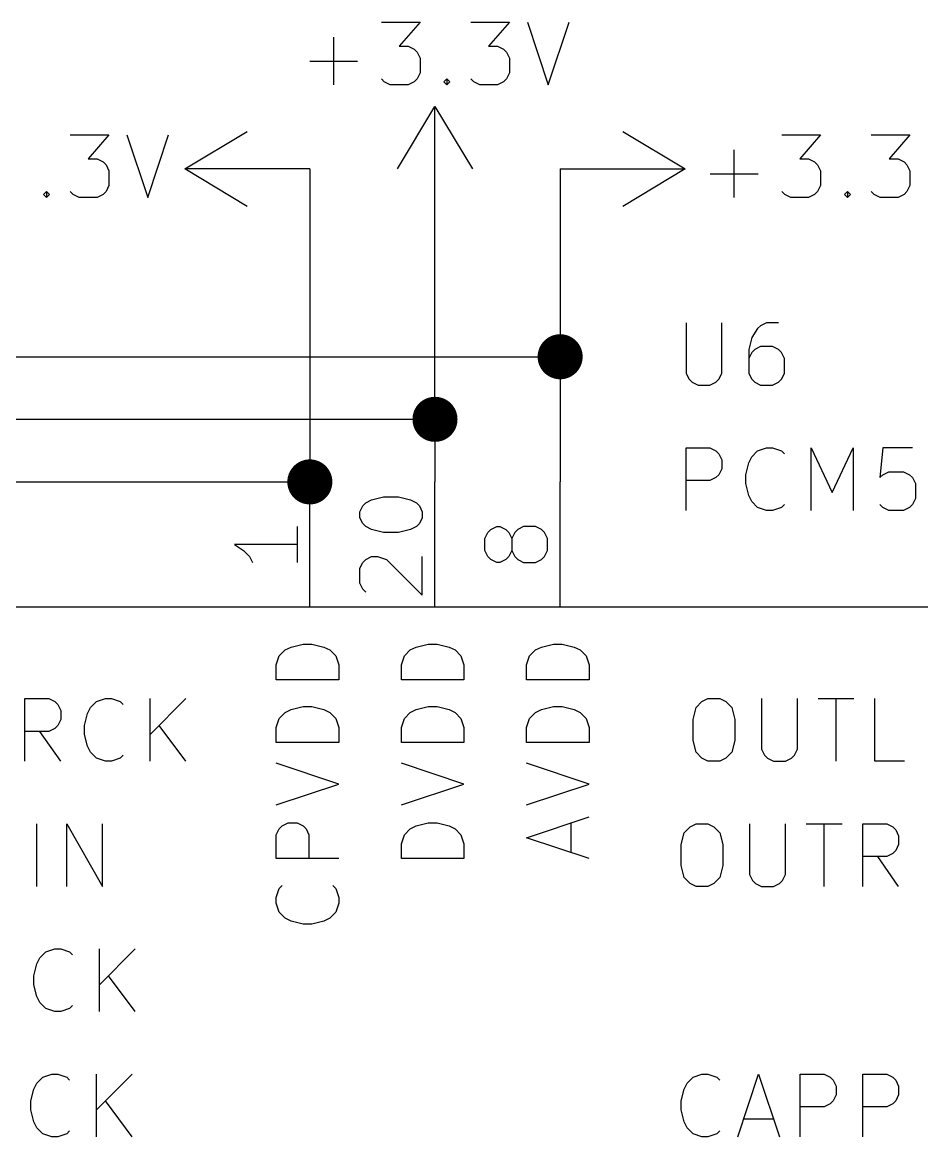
# Model space of a CAD drawing. Header units: inches. Extents: x 0.4 to 16.1, y -11.3 to -0.4.
# Drawn here: x 2.22 to 2.939, y -9.923 to -9.033 of the extents above; entities that cross this region are included whole.
import ezdxf

# ---------------------------------------------------------------- set-up
doc = ezdxf.new("R2010")
doc.units = ezdxf.units.IN
doc.header["$MEASUREMENT"] = 0
for name, color, linetype in [('GREENSIXTYFIVE', 129, 'CONTINUOUS'), ('LIGHTGREEN', 92, 'CONTINUOUS'), ('LIGHTRED', 12, 'CONTINUOUS'), ('RED', 14, 'CONTINUOUS'), ('WHITE', 250, 'CONTINUOUS')]:
    doc.layers.add(name, color=color, linetype=linetype)

msp = doc.modelspace()

# ---------------------------------------------------------------- linework, layer by layer
at = {"layer": 'GREENSIXTYFIVE', "linetype": 'CONTINUOUS'}
for p, q in [((2.50714, -9.0328), (2.53809, -9.0328)), ((2.50714, -9.0328), (2.53809, -9.0328)), ((2.53809, -9.0328), (2.52143, -9.05185)), ((2.53809, -9.0328), (2.52143, -9.05185)), ((2.57857, -9.0328), (2.60952, -9.0328)), ((2.57857, -9.0328), (2.60952, -9.0328)), ((2.60952, -9.0328), (2.59285, -9.05185)), ((2.60952, -9.0328), (2.59285, -9.05185)), ((2.62381, -9.0328), (2.64047, -9.0828)), ((2.62381, -9.0328), (2.64047, -9.0828)), ((2.64047, -9.0828), (2.65714, -9.0328)), ((2.64047, -9.0828), (2.65714, -9.0328)), ((2.46904, -9.0828), (2.46904, -9.04471)), ((2.46904, -9.0828), (2.46904, -9.04471)), ((2.52143, -9.05185), (2.52857, -9.05185)), ((2.52143, -9.05185), (2.52857, -9.05185)), ((2.52857, -9.05185), (2.53333, -9.05423)), ((2.52857, -9.05185), (2.53333, -9.05423)), ((2.53333, -9.05423), (2.53571, -9.05661)), ((2.53333, -9.05423), (2.53571, -9.05661)), ((2.59285, -9.05185), (2.6, -9.05185)), ((2.59285, -9.05185), (2.6, -9.05185)), ((2.6, -9.05185), (2.60476, -9.05423)), ((2.6, -9.05185), (2.60476, -9.05423)), ((2.60476, -9.05423), (2.60714, -9.05661)), ((2.60476, -9.05423), (2.60714, -9.05661)), ((2.53571, -9.05661), (2.53809, -9.06137)), ((2.53571, -9.05661), (2.53809, -9.06137)), ((2.53809, -9.06137), (2.53809, -9.07328)), ((2.53809, -9.06137), (2.53809, -9.07328)), ((2.60714, -9.05661), (2.60952, -9.06137)), ((2.60714, -9.05661), (2.60952, -9.06137)), ((2.60952, -9.06137), (2.60952, -9.07328)), ((2.60952, -9.06137), (2.60952, -9.07328)), ((2.45, -9.06376), (2.48809, -9.06376)), ((2.45, -9.06376), (2.48809, -9.06376)), ((2.50952, -9.08043), (2.50714, -9.07804)), ((2.50952, -9.08043), (2.50714, -9.07804)), ((2.51428, -9.0828), (2.50952, -9.08043)), ((2.51428, -9.0828), (2.50952, -9.08043)), ((2.53333, -9.08043), (2.52857, -9.0828)), ((2.53333, -9.08043), (2.52857, -9.0828)), ((2.53571, -9.07804), (2.53333, -9.08043)), ((2.53571, -9.07804), (2.53333, -9.08043)), ((2.53809, -9.07328), (2.53571, -9.07804)), ((2.53809, -9.07328), (2.53571, -9.07804)), ((2.55714, -9.08043), (2.55952, -9.07804)), ((2.55714, -9.08043), (2.55952, -9.07804)), ((2.55952, -9.0828), (2.55714, -9.08043)), ((2.55952, -9.0828), (2.55714, -9.08043)), ((2.55952, -9.07804), (2.5619, -9.08043)), ((2.55952, -9.07804), (2.55952, -9.0828)), ((2.55952, -9.07804), (2.5619, -9.08043)), ((2.55952, -9.07804), (2.55952, -9.0828)), ((2.5619, -9.08043), (2.55952, -9.0828)), ((2.5619, -9.08043), (2.55952, -9.0828)), ((2.58095, -9.08043), (2.57857, -9.07804)), ((2.58095, -9.08043), (2.57857, -9.07804)), ((2.58571, -9.0828), (2.58095, -9.08043)), ((2.58571, -9.0828), (2.58095, -9.08043)), ((2.60476, -9.08043), (2.6, -9.0828)), ((2.60476, -9.08043), (2.6, -9.0828)), ((2.60714, -9.07804), (2.60476, -9.08043)), ((2.60714, -9.07804), (2.60476, -9.08043)), ((2.60952, -9.07328), (2.60714, -9.07804)), ((2.60952, -9.07328), (2.60714, -9.07804)), ((2.52857, -9.0828), (2.51428, -9.0828)), ((2.52857, -9.0828), (2.51428, -9.0828)), ((2.6, -9.0828), (2.58571, -9.0828)), ((2.6, -9.0828), (2.58571, -9.0828)), ((2.25857, -9.1228), (2.28952, -9.1228)), ((2.25857, -9.1228), (2.28952, -9.1228)), ((2.28952, -9.1228), (2.27285, -9.14185)), ((2.28952, -9.1228), (2.27285, -9.14185)), ((2.30381, -9.1228), (2.32047, -9.1728)), ((2.30381, -9.1228), (2.32047, -9.1728)), ((2.32047, -9.1728), (2.33714, -9.1228)), ((2.32047, -9.1728), (2.33714, -9.1228)), ((2.82714, -9.1228), (2.85809, -9.1228)), ((2.82714, -9.1228), (2.85809, -9.1228)), ((2.85809, -9.1228), (2.84143, -9.14185)), ((2.85809, -9.1228), (2.84143, -9.14185)), ((2.89857, -9.1228), (2.92952, -9.1228)), ((2.89857, -9.1228), (2.92952, -9.1228)), ((2.92952, -9.1228), (2.91285, -9.14185)), ((2.92952, -9.1228), (2.91285, -9.14185)), ((2.78904, -9.1728), (2.78904, -9.13471)), ((2.78904, -9.1728), (2.78904, -9.13471)), ((2.27285, -9.14185), (2.28, -9.14185)), ((2.27285, -9.14185), (2.28, -9.14185)), ((2.28, -9.14185), (2.28476, -9.14423)), ((2.28, -9.14185), (2.28476, -9.14423)), ((2.84143, -9.14185), (2.84857, -9.14185)), ((2.84143, -9.14185), (2.84857, -9.14185)), ((2.84857, -9.14185), (2.85333, -9.14423)), ((2.84857, -9.14185), (2.85333, -9.14423)), ((2.91285, -9.14185), (2.92, -9.14185)), ((2.91285, -9.14185), (2.92, -9.14185)), ((2.92, -9.14185), (2.92476, -9.14423)), ((2.92, -9.14185), (2.92476, -9.14423)), ((2.28476, -9.14423), (2.28714, -9.14661)), ((2.28476, -9.14423), (2.28714, -9.14661)), ((2.28714, -9.14661), (2.28952, -9.15137)), ((2.28714, -9.14661), (2.28952, -9.15137)), ((2.28952, -9.15137), (2.28952, -9.16328)), ((2.28952, -9.15137), (2.28952, -9.16328)), ((2.85333, -9.14423), (2.85571, -9.14661)), ((2.85333, -9.14423), (2.85571, -9.14661)), ((2.85571, -9.14661), (2.85809, -9.15137)), ((2.85571, -9.14661), (2.85809, -9.15137)), ((2.85809, -9.15137), (2.85809, -9.16328)), ((2.85809, -9.15137), (2.85809, -9.16328)), ((2.92476, -9.14423), (2.92714, -9.14661)), ((2.92476, -9.14423), (2.92714, -9.14661)), ((2.92714, -9.14661), (2.92952, -9.15137)), ((2.92714, -9.14661), (2.92952, -9.15137)), ((2.92952, -9.15137), (2.92952, -9.16328)), ((2.92952, -9.15137), (2.92952, -9.16328)), ((2.77, -9.15376), (2.80809, -9.15376)), ((2.77, -9.15376), (2.80809, -9.15376)), ((2.23714, -9.17042), (2.23952, -9.16804)), ((2.23714, -9.17042), (2.23952, -9.16804)), ((2.23952, -9.16804), (2.2419, -9.17042)), ((2.23952, -9.16804), (2.23952, -9.1728)), ((2.23952, -9.16804), (2.2419, -9.17042)), ((2.23952, -9.16804), (2.23952, -9.1728)), ((2.26095, -9.17042), (2.25857, -9.16804)), ((2.26095, -9.17042), (2.25857, -9.16804)), ((2.28714, -9.16804), (2.28476, -9.17042)), ((2.28714, -9.16804), (2.28476, -9.17042)), ((2.28952, -9.16328), (2.28714, -9.16804)), ((2.28952, -9.16328), (2.28714, -9.16804)), ((2.82952, -9.17043), (2.82714, -9.16804)), ((2.82952, -9.17043), (2.82714, -9.16804)), ((2.85571, -9.16804), (2.85333, -9.17043)), ((2.85571, -9.16804), (2.85333, -9.17043)), ((2.85809, -9.16328), (2.85571, -9.16804)), ((2.85809, -9.16328), (2.85571, -9.16804)), ((2.87714, -9.17043), (2.87952, -9.16804)), ((2.87714, -9.17043), (2.87952, -9.16804)), ((2.87952, -9.16804), (2.8819, -9.17043)), ((2.87952, -9.16804), (2.87952, -9.1728)), ((2.87952, -9.16804), (2.8819, -9.17043)), ((2.87952, -9.16804), (2.87952, -9.1728)), ((2.90095, -9.17043), (2.89857, -9.16804)), ((2.90095, -9.17043), (2.89857, -9.16804)), ((2.92714, -9.16804), (2.92476, -9.17043)), ((2.92714, -9.16804), (2.92476, -9.17043)), ((2.92952, -9.16328), (2.92714, -9.16804)), ((2.92952, -9.16328), (2.92714, -9.16804)), ((2.23952, -9.1728), (2.23714, -9.17042)), ((2.23952, -9.1728), (2.23714, -9.17042)), ((2.2419, -9.17042), (2.23952, -9.1728)), ((2.2419, -9.17042), (2.23952, -9.1728)), ((2.26571, -9.1728), (2.26095, -9.17042)), ((2.26571, -9.1728), (2.26095, -9.17042)), ((2.28, -9.1728), (2.26571, -9.1728)), ((2.28, -9.1728), (2.26571, -9.1728)), ((2.28476, -9.17042), (2.28, -9.1728)), ((2.28476, -9.17042), (2.28, -9.1728)), ((2.83428, -9.1728), (2.82952, -9.17043)), ((2.83428, -9.1728), (2.82952, -9.17043)), ((2.84857, -9.1728), (2.83428, -9.1728)), ((2.84857, -9.1728), (2.83428, -9.1728)), ((2.85333, -9.17043), (2.84857, -9.1728)), ((2.85333, -9.17043), (2.84857, -9.1728)), ((2.87952, -9.1728), (2.87714, -9.17043)), ((2.87952, -9.1728), (2.87714, -9.17043)), ((2.8819, -9.17043), (2.87952, -9.1728)), ((2.8819, -9.17043), (2.87952, -9.1728)), ((2.90571, -9.1728), (2.90095, -9.17043)), ((2.90571, -9.1728), (2.90095, -9.17043)), ((2.92, -9.1728), (2.90571, -9.1728)), ((2.92, -9.1728), (2.90571, -9.1728)), ((2.92476, -9.17043), (2.92, -9.1728)), ((2.92476, -9.17043), (2.92, -9.1728)), ((2.75066, -9.2728), (2.75066, -9.31328)), ((2.75066, -9.2728), (2.75066, -9.31328)), ((2.77923, -9.31328), (2.77923, -9.2728)), ((2.77923, -9.31328), (2.77923, -9.2728)), ((2.81019, -9.27519), (2.80781, -9.27757)), ((2.81019, -9.27519), (2.80781, -9.27757)), ((2.81495, -9.2728), (2.81019, -9.27519)), ((2.81495, -9.2728), (2.81019, -9.27519)), ((2.82447, -9.2728), (2.81495, -9.2728)), ((2.82447, -9.2728), (2.81495, -9.2728)), ((2.80304, -9.28471), (2.80067, -9.29423)), ((2.80304, -9.28471), (2.80067, -9.29423)), ((2.80781, -9.27757), (2.80304, -9.28471)), ((2.80781, -9.27757), (2.80304, -9.28471)), ((2.80067, -9.29423), (2.80067, -9.31328)), ((2.80067, -9.29423), (2.80067, -9.31328)), ((2.80543, -9.29423), (2.80304, -9.29661)), ((2.80543, -9.29423), (2.80304, -9.29661)), ((2.81019, -9.29185), (2.80543, -9.29423)), ((2.81019, -9.29185), (2.80543, -9.29423)), ((2.81971, -9.29185), (2.81019, -9.29185)), ((2.81971, -9.29185), (2.81019, -9.29185)), ((2.82447, -9.29423), (2.81971, -9.29185)), ((2.82447, -9.29423), (2.81971, -9.29185)), ((2.82685, -9.29661), (2.82447, -9.29423)), ((2.82685, -9.29661), (2.82447, -9.29423)), ((2.80304, -9.29661), (2.80067, -9.30137)), ((2.80304, -9.29661), (2.80067, -9.30137)), ((2.82924, -9.30137), (2.82685, -9.29661)), ((2.82924, -9.30137), (2.82685, -9.29661)), ((2.82924, -9.31328), (2.82924, -9.30137)), ((2.82924, -9.31328), (2.82924, -9.30137)), ((2.75066, -9.31328), (2.75304, -9.31804)), ((2.75066, -9.31328), (2.75304, -9.31804)), ((2.75304, -9.31804), (2.75543, -9.32043)), ((2.75304, -9.31804), (2.75543, -9.32043)), ((2.75543, -9.32043), (2.76019, -9.3228)), ((2.75543, -9.32043), (2.76019, -9.3228)), ((2.76971, -9.3228), (2.77447, -9.32043)), ((2.76971, -9.3228), (2.77447, -9.32043)), ((2.77447, -9.32043), (2.77685, -9.31804)), ((2.77447, -9.32043), (2.77685, -9.31804)), ((2.77685, -9.31804), (2.77923, -9.31328)), ((2.77685, -9.31804), (2.77923, -9.31328)), ((2.80067, -9.31328), (2.80304, -9.31804)), ((2.80067, -9.31328), (2.80304, -9.31804)), ((2.80304, -9.31804), (2.80543, -9.32043)), ((2.80304, -9.31804), (2.80543, -9.32043)), ((2.80543, -9.32043), (2.81019, -9.3228)), ((2.80543, -9.32043), (2.81019, -9.3228)), ((2.81971, -9.3228), (2.82447, -9.32043)), ((2.81971, -9.3228), (2.82447, -9.32043)), ((2.82447, -9.32043), (2.82685, -9.31804)), ((2.82447, -9.32043), (2.82685, -9.31804)), ((2.82685, -9.31804), (2.82924, -9.31328)), ((2.82685, -9.31804), (2.82924, -9.31328)), ((2.76019, -9.3228), (2.76971, -9.3228)), ((2.76019, -9.3228), (2.76971, -9.3228)), ((2.81019, -9.3228), (2.81971, -9.3228)), ((2.81019, -9.3228), (2.81971, -9.3228)), ((2.75066, -9.4228), (2.75066, -9.3728)), ((2.75066, -9.3728), (2.76971, -9.3728)), ((2.75066, -9.4228), (2.75066, -9.3728)), ((2.75066, -9.3728), (2.76971, -9.3728)), ((2.76971, -9.3728), (2.77447, -9.37519)), ((2.76971, -9.3728), (2.77447, -9.37519)), ((2.80781, -9.37519), (2.81495, -9.3728)), ((2.80781, -9.37519), (2.81495, -9.3728)), ((2.81495, -9.3728), (2.81971, -9.3728)), ((2.81495, -9.3728), (2.81971, -9.3728)), ((2.81971, -9.3728), (2.82685, -9.37519)), ((2.81971, -9.3728), (2.82685, -9.37519)), ((2.85066, -9.4228), (2.85066, -9.3728)), ((2.85066, -9.3728), (2.86733, -9.40852)), ((2.85066, -9.4228), (2.85066, -9.3728)), ((2.85066, -9.3728), (2.86733, -9.40852)), ((2.86733, -9.40852), (2.884, -9.3728)), ((2.86733, -9.40852), (2.884, -9.3728)), ((2.884, -9.3728), (2.884, -9.4228)), ((2.884, -9.3728), (2.884, -9.4228)), ((2.9078, -9.3728), (2.90543, -9.39661)), ((2.9078, -9.3728), (2.90543, -9.39661)), ((2.93161, -9.3728), (2.9078, -9.3728)), ((2.93161, -9.3728), (2.9078, -9.3728)), ((2.77447, -9.37519), (2.77685, -9.37757)), ((2.77447, -9.37519), (2.77685, -9.37757)), ((2.77685, -9.37757), (2.77923, -9.38233)), ((2.77685, -9.37757), (2.77923, -9.38233)), ((2.77923, -9.38233), (2.77923, -9.38947)), ((2.77923, -9.38233), (2.77923, -9.38947)), ((2.80066, -9.38471), (2.80304, -9.37995)), ((2.80066, -9.38471), (2.80304, -9.37995)), ((2.80304, -9.37995), (2.80781, -9.37519)), ((2.80304, -9.37995), (2.80781, -9.37519)), ((2.82685, -9.37519), (2.82923, -9.37757)), ((2.82685, -9.37519), (2.82923, -9.37757)), ((2.77923, -9.38947), (2.77685, -9.39423)), ((2.77923, -9.38947), (2.77685, -9.39423)), ((2.79828, -9.39423), (2.80066, -9.38471)), ((2.79828, -9.39423), (2.80066, -9.38471)), ((2.9078, -9.39423), (2.91257, -9.39185)), ((2.9078, -9.39423), (2.91257, -9.39185)), ((2.91257, -9.39185), (2.92447, -9.39185)), ((2.91257, -9.39185), (2.92447, -9.39185)), ((2.92447, -9.39185), (2.92923, -9.39423)), ((2.92447, -9.39185), (2.92923, -9.39423)), ((2.76971, -9.399), (2.75066, -9.399)), ((2.76971, -9.399), (2.75066, -9.399)), ((2.77447, -9.39661), (2.76971, -9.399)), ((2.77447, -9.39661), (2.76971, -9.399)), ((2.77685, -9.39423), (2.77447, -9.39661)), ((2.77685, -9.39423), (2.77447, -9.39661)), ((2.79828, -9.40137), (2.79828, -9.39423)), ((2.79828, -9.40137), (2.79828, -9.39423)), ((2.80066, -9.4109), (2.79828, -9.40137)), ((2.80066, -9.4109), (2.79828, -9.40137)), ((2.90543, -9.39661), (2.9078, -9.39423)), ((2.90543, -9.39661), (2.9078, -9.39423)), ((2.92923, -9.39423), (2.93161, -9.39661)), ((2.92923, -9.39423), (2.93161, -9.39661)), ((2.93161, -9.39661), (2.934, -9.40137)), ((2.93161, -9.39661), (2.934, -9.40137)), ((2.934, -9.40137), (2.934, -9.41328)), ((2.934, -9.40137), (2.934, -9.41328)), ((2.80304, -9.41566), (2.80066, -9.4109)), ((2.80304, -9.41566), (2.80066, -9.4109)), ((2.80781, -9.42043), (2.80304, -9.41566)), ((2.80781, -9.42043), (2.80304, -9.41566)), ((2.82923, -9.41804), (2.82685, -9.42043)), ((2.82923, -9.41804), (2.82685, -9.42043)), ((2.9078, -9.42043), (2.90543, -9.41804)), ((2.9078, -9.42043), (2.90543, -9.41804)), ((2.93161, -9.41804), (2.92923, -9.42043)), ((2.93161, -9.41804), (2.92923, -9.42043)), ((2.934, -9.41328), (2.93161, -9.41804)), ((2.934, -9.41328), (2.93161, -9.41804)), ((2.81495, -9.4228), (2.80781, -9.42043)), ((2.81495, -9.4228), (2.80781, -9.42043)), ((2.81971, -9.4228), (2.81495, -9.4228)), ((2.81971, -9.4228), (2.81495, -9.4228)), ((2.82685, -9.42043), (2.81971, -9.4228)), ((2.82685, -9.42043), (2.81971, -9.4228)), ((2.91257, -9.4228), (2.9078, -9.42043)), ((2.91257, -9.4228), (2.9078, -9.42043)), ((2.92447, -9.4228), (2.91257, -9.4228)), ((2.92447, -9.4228), (2.91257, -9.4228)), ((2.92923, -9.42043), (2.92447, -9.4228)), ((2.92923, -9.42043), (2.92447, -9.4228)), ((2.42551, -9.53905), (2.43028, -9.53428)), ((2.42551, -9.53905), (2.43028, -9.53428)), ((2.43028, -9.53428), (2.43504, -9.5319)), ((2.43028, -9.53428), (2.43504, -9.5319)), ((2.43504, -9.5319), (2.44456, -9.52952)), ((2.43504, -9.5319), (2.44456, -9.52952)), ((2.44456, -9.52952), (2.4517, -9.52952)), ((2.44456, -9.52952), (2.4517, -9.52952)), ((2.4517, -9.52952), (2.46122, -9.5319)), ((2.4517, -9.52952), (2.46122, -9.5319)), ((2.46122, -9.5319), (2.46599, -9.53428)), ((2.46122, -9.5319), (2.46599, -9.53428)), ((2.46599, -9.53428), (2.47075, -9.53905)), ((2.46599, -9.53428), (2.47075, -9.53905)), ((2.52551, -9.53905), (2.53028, -9.53428)), ((2.52551, -9.53905), (2.53028, -9.53428)), ((2.53028, -9.53428), (2.53504, -9.5319)), ((2.53028, -9.53428), (2.53504, -9.5319)), ((2.53504, -9.5319), (2.54456, -9.52952)), ((2.53504, -9.5319), (2.54456, -9.52952)), ((2.54456, -9.52952), (2.5517, -9.52952)), ((2.54456, -9.52952), (2.5517, -9.52952)), ((2.5517, -9.52952), (2.56122, -9.5319)), ((2.5517, -9.52952), (2.56122, -9.5319)), ((2.56122, -9.5319), (2.56599, -9.53428)), ((2.56122, -9.5319), (2.56599, -9.53428)), ((2.56599, -9.53428), (2.57075, -9.53905)), ((2.56599, -9.53428), (2.57075, -9.53905)), ((2.62551, -9.53905), (2.63028, -9.53428)), ((2.62551, -9.53905), (2.63028, -9.53428)), ((2.63028, -9.53428), (2.63504, -9.5319)), ((2.63028, -9.53428), (2.63504, -9.5319)), ((2.63504, -9.5319), (2.64456, -9.52952)), ((2.63504, -9.5319), (2.64456, -9.52952)), ((2.64456, -9.52952), (2.6517, -9.52952)), ((2.64456, -9.52952), (2.6517, -9.52952)), ((2.6517, -9.52952), (2.66122, -9.5319)), ((2.6517, -9.52952), (2.66122, -9.5319)), ((2.66122, -9.5319), (2.66599, -9.53428)), ((2.66122, -9.5319), (2.66599, -9.53428)), ((2.66599, -9.53428), (2.67075, -9.53905)), ((2.66599, -9.53428), (2.67075, -9.53905)), ((2.42313, -9.54619), (2.42551, -9.53905)), ((2.42313, -9.54619), (2.42551, -9.53905)), ((2.47075, -9.53905), (2.47313, -9.54619)), ((2.47075, -9.53905), (2.47313, -9.54619)), ((2.52313, -9.54619), (2.52551, -9.53905)), ((2.52313, -9.54619), (2.52551, -9.53905)), ((2.57075, -9.53905), (2.57313, -9.54619)), ((2.57075, -9.53905), (2.57313, -9.54619)), ((2.62313, -9.54619), (2.62551, -9.53905)), ((2.62313, -9.54619), (2.62551, -9.53905)), ((2.67075, -9.53905), (2.67313, -9.54619)), ((2.67075, -9.53905), (2.67313, -9.54619)), ((2.42313, -9.55809), (2.42313, -9.54619)), ((2.42313, -9.55809), (2.42313, -9.54619)), ((2.47313, -9.54619), (2.47313, -9.55809)), ((2.47313, -9.54619), (2.47313, -9.55809)), ((2.52313, -9.55809), (2.52313, -9.54619)), ((2.52313, -9.55809), (2.52313, -9.54619)), ((2.57313, -9.54619), (2.57313, -9.55809)), ((2.57313, -9.54619), (2.57313, -9.55809)), ((2.62313, -9.55809), (2.62313, -9.54619)), ((2.62313, -9.55809), (2.62313, -9.54619)), ((2.67313, -9.54619), (2.67313, -9.55809)), ((2.67313, -9.54619), (2.67313, -9.55809)), ((2.47313, -9.55809), (2.42313, -9.55809)), ((2.47313, -9.55809), (2.42313, -9.55809)), ((2.57313, -9.55809), (2.52313, -9.55809)), ((2.57313, -9.55809), (2.52313, -9.55809)), ((2.67313, -9.55809), (2.62313, -9.55809)), ((2.67313, -9.55809), (2.62313, -9.55809)), ((2.22238, -9.62313), (2.22238, -9.57313)), ((2.22238, -9.57313), (2.24143, -9.57313)), ((2.22238, -9.62313), (2.22238, -9.57313)), ((2.22238, -9.57313), (2.24143, -9.57313)), ((2.24143, -9.57313), (2.24619, -9.57551)), ((2.24143, -9.57313), (2.24619, -9.57551)), ((2.24619, -9.57551), (2.24857, -9.57789)), ((2.24619, -9.57551), (2.24857, -9.57789)), ((2.24857, -9.57789), (2.25095, -9.58265)), ((2.24857, -9.57789), (2.25095, -9.58265)), ((2.27476, -9.58028), (2.27952, -9.57551)), ((2.27476, -9.58028), (2.27952, -9.57551)), ((2.27952, -9.57551), (2.28667, -9.57313)), ((2.27952, -9.57551), (2.28667, -9.57313)), ((2.28667, -9.57313), (2.29143, -9.57313)), ((2.28667, -9.57313), (2.29143, -9.57313)), ((2.29143, -9.57313), (2.29857, -9.57551)), ((2.29143, -9.57313), (2.29857, -9.57551)), ((2.29857, -9.57551), (2.30095, -9.57789)), ((2.29857, -9.57551), (2.30095, -9.57789)), ((2.32238, -9.62313), (2.32238, -9.57313)), ((2.35095, -9.57313), (2.32238, -9.6017)), ((2.32238, -9.62313), (2.32238, -9.57313)), ((2.35095, -9.57313), (2.32238, -9.6017)), ((2.43504, -9.5819), (2.44456, -9.57952)), ((2.43504, -9.5819), (2.44456, -9.57952)), ((2.44456, -9.57952), (2.4517, -9.57952)), ((2.44456, -9.57952), (2.4517, -9.57952)), ((2.4517, -9.57952), (2.46122, -9.5819)), ((2.4517, -9.57952), (2.46122, -9.5819)), ((2.53504, -9.5819), (2.54456, -9.57952)), ((2.53504, -9.5819), (2.54456, -9.57952)), ((2.54456, -9.57952), (2.5517, -9.57952)), ((2.54456, -9.57952), (2.5517, -9.57952)), ((2.5517, -9.57952), (2.56122, -9.5819)), ((2.5517, -9.57952), (2.56122, -9.5819)), ((2.63504, -9.5819), (2.64456, -9.57952)), ((2.63504, -9.5819), (2.64456, -9.57952)), ((2.64456, -9.57952), (2.6517, -9.57952)), ((2.64456, -9.57952), (2.6517, -9.57952)), ((2.6517, -9.57952), (2.66122, -9.5819)), ((2.6517, -9.57952), (2.66122, -9.5819)), ((2.75857, -9.58028), (2.76333, -9.57551)), ((2.75857, -9.58028), (2.76333, -9.57551)), ((2.76333, -9.57551), (2.76809, -9.57313)), ((2.76333, -9.57551), (2.76809, -9.57313)), ((2.76809, -9.57313), (2.77761, -9.57313)), ((2.76809, -9.57313), (2.77761, -9.57313)), ((2.77761, -9.57313), (2.78238, -9.57551)), ((2.77761, -9.57313), (2.78238, -9.57551)), ((2.78238, -9.57551), (2.78714, -9.58028)), ((2.78238, -9.57551), (2.78714, -9.58028)), ((2.81095, -9.57313), (2.81095, -9.61361)), ((2.81095, -9.57313), (2.81095, -9.61361)), ((2.83952, -9.61361), (2.83952, -9.57313)), ((2.83952, -9.61361), (2.83952, -9.57313)), ((2.85619, -9.57313), (2.88476, -9.57313)), ((2.85619, -9.57313), (2.88476, -9.57313)), ((2.87048, -9.62313), (2.87048, -9.57313)), ((2.87048, -9.62313), (2.87048, -9.57313)), ((2.90143, -9.62313), (2.90143, -9.57313)), ((2.90143, -9.62313), (2.90143, -9.57313)), ((2.25095, -9.58265), (2.25095, -9.5898)), ((2.25095, -9.58265), (2.25095, -9.5898)), ((2.27, -9.59456), (2.27238, -9.58504)), ((2.27, -9.59456), (2.27238, -9.58504)), ((2.27238, -9.58504), (2.27476, -9.58028)), ((2.27238, -9.58504), (2.27476, -9.58028)), ((2.42551, -9.58905), (2.43028, -9.58428)), ((2.42551, -9.58905), (2.43028, -9.58428)), ((2.43028, -9.58428), (2.43504, -9.5819)), ((2.43028, -9.58428), (2.43504, -9.5819)), ((2.46122, -9.5819), (2.46599, -9.58428)), ((2.46122, -9.5819), (2.46599, -9.58428)), ((2.46599, -9.58428), (2.47075, -9.58905)), ((2.46599, -9.58428), (2.47075, -9.58905)), ((2.52551, -9.58905), (2.53028, -9.58428)), ((2.52551, -9.58905), (2.53028, -9.58428)), ((2.53028, -9.58428), (2.53504, -9.5819)), ((2.53028, -9.58428), (2.53504, -9.5819)), ((2.56122, -9.5819), (2.56599, -9.58428)), ((2.56122, -9.5819), (2.56599, -9.58428)), ((2.56599, -9.58428), (2.57075, -9.58905)), ((2.56599, -9.58428), (2.57075, -9.58905)), ((2.62551, -9.58905), (2.63028, -9.58428)), ((2.62551, -9.58905), (2.63028, -9.58428)), ((2.63028, -9.58428), (2.63504, -9.5819)), ((2.63028, -9.58428), (2.63504, -9.5819)), ((2.66122, -9.5819), (2.66599, -9.58428)), ((2.66122, -9.5819), (2.66599, -9.58428)), ((2.66599, -9.58428), (2.67075, -9.58905)), ((2.66599, -9.58428), (2.67075, -9.58905)), ((2.75619, -9.5898), (2.75857, -9.58028)), ((2.75619, -9.5898), (2.75857, -9.58028)), ((2.78714, -9.58028), (2.78952, -9.5898)), ((2.78714, -9.58028), (2.78952, -9.5898)), ((2.24619, -9.59694), (2.24143, -9.59932)), ((2.24619, -9.59694), (2.24143, -9.59932)), ((2.24857, -9.59456), (2.24619, -9.59694)), ((2.24857, -9.59456), (2.24619, -9.59694)), ((2.25095, -9.5898), (2.24857, -9.59456)), ((2.25095, -9.5898), (2.24857, -9.59456)), ((2.27, -9.6017), (2.27, -9.59456)), ((2.27, -9.6017), (2.27, -9.59456)), ((2.35095, -9.62313), (2.32952, -9.59456)), ((2.35095, -9.62313), (2.32952, -9.59456)), ((2.42313, -9.59619), (2.42551, -9.58905)), ((2.42313, -9.59619), (2.42551, -9.58905)), ((2.42313, -9.60809), (2.42313, -9.59619)), ((2.42313, -9.60809), (2.42313, -9.59619)), ((2.47075, -9.58905), (2.47313, -9.59619)), ((2.47075, -9.58905), (2.47313, -9.59619)), ((2.47313, -9.59619), (2.47313, -9.60809)), ((2.47313, -9.59619), (2.47313, -9.60809)), ((2.52313, -9.59619), (2.52551, -9.58905)), ((2.52313, -9.59619), (2.52551, -9.58905)), ((2.52313, -9.60809), (2.52313, -9.59619)), ((2.52313, -9.60809), (2.52313, -9.59619)), ((2.57075, -9.58905), (2.57313, -9.59619)), ((2.57075, -9.58905), (2.57313, -9.59619)), ((2.57313, -9.59619), (2.57313, -9.60809)), ((2.57313, -9.59619), (2.57313, -9.60809)), ((2.62313, -9.59619), (2.62551, -9.58905)), ((2.62313, -9.59619), (2.62551, -9.58905)), ((2.62313, -9.60809), (2.62313, -9.59619)), ((2.62313, -9.60809), (2.62313, -9.59619)), ((2.67075, -9.58905), (2.67313, -9.59619)), ((2.67075, -9.58905), (2.67313, -9.59619)), ((2.67313, -9.59619), (2.67313, -9.60809)), ((2.67313, -9.59619), (2.67313, -9.60809)), ((2.75619, -9.60646), (2.75619, -9.5898)), ((2.75619, -9.60646), (2.75619, -9.5898)), ((2.78952, -9.5898), (2.78952, -9.60646)), ((2.78952, -9.5898), (2.78952, -9.60646)), ((2.24143, -9.59932), (2.22238, -9.59932)), ((2.24143, -9.59932), (2.22238, -9.59932)), ((2.25095, -9.62313), (2.23428, -9.59932)), ((2.25095, -9.62313), (2.23428, -9.59932)), ((2.27238, -9.61122), (2.27, -9.6017)), ((2.27238, -9.61122), (2.27, -9.6017)), ((2.75857, -9.61599), (2.75619, -9.60646)), ((2.75857, -9.61599), (2.75619, -9.60646)), ((2.78952, -9.60646), (2.78714, -9.61599)), ((2.78952, -9.60646), (2.78714, -9.61599)), ((2.27476, -9.61599), (2.27238, -9.61122)), ((2.27476, -9.61599), (2.27238, -9.61122)), ((2.47313, -9.60809), (2.42313, -9.60809)), ((2.47313, -9.60809), (2.42313, -9.60809)), ((2.57313, -9.60809), (2.52313, -9.60809)), ((2.57313, -9.60809), (2.52313, -9.60809)), ((2.67313, -9.60809), (2.62313, -9.60809)), ((2.67313, -9.60809), (2.62313, -9.60809)), ((2.81095, -9.61361), (2.81333, -9.61837)), ((2.81095, -9.61361), (2.81333, -9.61837)), ((2.83714, -9.61837), (2.83952, -9.61361)), ((2.83714, -9.61837), (2.83952, -9.61361)), ((2.27952, -9.62075), (2.27476, -9.61599)), ((2.27952, -9.62075), (2.27476, -9.61599)), ((2.28667, -9.62313), (2.27952, -9.62075)), ((2.28667, -9.62313), (2.27952, -9.62075)), ((2.29143, -9.62313), (2.28667, -9.62313)), ((2.29143, -9.62313), (2.28667, -9.62313)), ((2.29857, -9.62075), (2.29143, -9.62313)), ((2.29857, -9.62075), (2.29143, -9.62313)), ((2.30095, -9.61837), (2.29857, -9.62075)), ((2.30095, -9.61837), (2.29857, -9.62075)), ((2.76333, -9.62075), (2.75857, -9.61599)), ((2.76333, -9.62075), (2.75857, -9.61599)), ((2.76809, -9.62313), (2.76333, -9.62075)), ((2.76809, -9.62313), (2.76333, -9.62075)), ((2.77761, -9.62313), (2.76809, -9.62313)), ((2.77761, -9.62313), (2.76809, -9.62313)), ((2.78238, -9.62075), (2.77761, -9.62313)), ((2.78238, -9.62075), (2.77761, -9.62313)), ((2.78714, -9.61599), (2.78238, -9.62075)), ((2.78714, -9.61599), (2.78238, -9.62075)), ((2.81333, -9.61837), (2.81571, -9.62075)), ((2.81333, -9.61837), (2.81571, -9.62075)), ((2.81571, -9.62075), (2.82047, -9.62313)), ((2.81571, -9.62075), (2.82047, -9.62313)), ((2.82047, -9.62313), (2.83, -9.62313)), ((2.82047, -9.62313), (2.83, -9.62313)), ((2.83, -9.62313), (2.83476, -9.62075)), ((2.83, -9.62313), (2.83476, -9.62075)), ((2.83476, -9.62075), (2.83714, -9.61837)), ((2.83476, -9.62075), (2.83714, -9.61837)), ((2.92524, -9.62313), (2.90143, -9.62313)), ((2.92524, -9.62313), (2.90143, -9.62313)), ((2.47313, -9.64143), (2.42313, -9.62476)), ((2.47313, -9.64143), (2.42313, -9.62476)), ((2.57313, -9.64143), (2.52313, -9.62476)), ((2.57313, -9.64143), (2.52313, -9.62476)), ((2.67313, -9.64143), (2.62313, -9.62476)), ((2.67313, -9.64143), (2.62313, -9.62476)), ((2.42313, -9.65809), (2.47313, -9.64143)), ((2.42313, -9.65809), (2.47313, -9.64143)), ((2.52313, -9.65809), (2.57313, -9.64143)), ((2.52313, -9.65809), (2.57313, -9.64143)), ((2.62313, -9.65809), (2.67313, -9.64143)), ((2.62313, -9.65809), (2.67313, -9.64143)), ((2.62313, -9.68429), (2.67313, -9.66762)), ((2.62313, -9.68429), (2.67313, -9.66762)), ((2.2319, -9.72313), (2.2319, -9.67313)), ((2.2319, -9.72313), (2.2319, -9.67313)), ((2.25571, -9.72313), (2.25571, -9.67313)), ((2.25571, -9.67313), (2.28428, -9.72313)), ((2.25571, -9.72313), (2.25571, -9.67313)), ((2.25571, -9.67313), (2.28428, -9.72313)), ((2.28428, -9.72313), (2.28428, -9.67313)), ((2.28428, -9.72313), (2.28428, -9.67313)), ((2.42313, -9.68191), (2.42551, -9.67714)), ((2.42313, -9.68191), (2.42551, -9.67714)), ((2.42551, -9.67714), (2.42789, -9.67476)), ((2.42551, -9.67714), (2.42789, -9.67476)), ((2.42789, -9.67476), (2.43265, -9.67238)), ((2.42789, -9.67476), (2.43265, -9.67238)), ((2.43265, -9.67238), (2.4398, -9.67238)), ((2.43265, -9.67238), (2.4398, -9.67238)), ((2.4398, -9.67238), (2.44456, -9.67476)), ((2.4398, -9.67238), (2.44456, -9.67476)), ((2.44456, -9.67476), (2.44694, -9.67714)), ((2.44456, -9.67476), (2.44694, -9.67714)), ((2.44694, -9.67714), (2.44932, -9.68191)), ((2.44694, -9.67714), (2.44932, -9.68191)), ((2.52551, -9.68191), (2.53028, -9.67714)), ((2.52551, -9.68191), (2.53028, -9.67714)), ((2.53028, -9.67714), (2.53504, -9.67476)), ((2.53028, -9.67714), (2.53504, -9.67476)), ((2.53504, -9.67476), (2.54456, -9.67238)), ((2.53504, -9.67476), (2.54456, -9.67238)), ((2.54456, -9.67238), (2.5517, -9.67238)), ((2.54456, -9.67238), (2.5517, -9.67238)), ((2.5517, -9.67238), (2.56122, -9.67476)), ((2.5517, -9.67238), (2.56122, -9.67476)), ((2.56122, -9.67476), (2.56599, -9.67714)), ((2.56122, -9.67476), (2.56599, -9.67714)), ((2.56599, -9.67714), (2.57075, -9.68191)), ((2.56599, -9.67714), (2.57075, -9.68191)), ((2.65885, -9.69619), (2.65885, -9.67238)), ((2.65885, -9.69619), (2.65885, -9.67238)), ((2.74904, -9.68028), (2.75381, -9.67551)), ((2.74904, -9.68028), (2.75381, -9.67551)), ((2.75381, -9.67551), (2.75857, -9.67313)), ((2.75381, -9.67551), (2.75857, -9.67313)), ((2.75857, -9.67313), (2.76809, -9.67313)), ((2.75857, -9.67313), (2.76809, -9.67313)), ((2.76809, -9.67313), (2.77285, -9.67551)), ((2.76809, -9.67313), (2.77285, -9.67551)), ((2.77285, -9.67551), (2.77761, -9.68028)), ((2.77285, -9.67551), (2.77761, -9.68028)), ((2.80143, -9.67313), (2.80143, -9.71361)), ((2.80143, -9.67313), (2.80143, -9.71361)), ((2.83, -9.71361), (2.83, -9.67313)), ((2.83, -9.71361), (2.83, -9.67313)), ((2.84667, -9.67313), (2.87524, -9.67313)), ((2.84667, -9.67313), (2.87524, -9.67313)), ((2.86095, -9.72313), (2.86095, -9.67313)), ((2.86095, -9.72313), (2.86095, -9.67313)), ((2.8919, -9.72313), (2.8919, -9.67313)), ((2.8919, -9.67313), (2.91095, -9.67313)), ((2.8919, -9.72313), (2.8919, -9.67313)), ((2.8919, -9.67313), (2.91095, -9.67313)), ((2.91095, -9.67313), (2.91571, -9.67551)), ((2.91095, -9.67313), (2.91571, -9.67551)), ((2.91571, -9.67551), (2.91809, -9.67789)), ((2.91571, -9.67551), (2.91809, -9.67789)), ((2.42313, -9.70095), (2.42313, -9.68191)), ((2.42313, -9.70095), (2.42313, -9.68191)), ((2.44932, -9.68191), (2.44932, -9.70095)), ((2.44932, -9.68191), (2.44932, -9.70095)), ((2.52313, -9.68905), (2.52551, -9.68191)), ((2.52313, -9.68905), (2.52551, -9.68191)), ((2.57075, -9.68191), (2.57313, -9.68905)), ((2.57075, -9.68191), (2.57313, -9.68905)), ((2.67313, -9.70095), (2.62313, -9.68429)), ((2.67313, -9.70095), (2.62313, -9.68429)), ((2.74667, -9.6898), (2.74904, -9.68028)), ((2.74667, -9.6898), (2.74904, -9.68028)), ((2.77761, -9.68028), (2.78, -9.6898)), ((2.77761, -9.68028), (2.78, -9.6898)), ((2.91809, -9.67789), (2.92047, -9.68265)), ((2.91809, -9.67789), (2.92047, -9.68265)), ((2.92047, -9.68265), (2.92047, -9.6898)), ((2.92047, -9.68265), (2.92047, -9.6898)), ((2.52313, -9.70095), (2.52313, -9.68905)), ((2.52313, -9.70095), (2.52313, -9.68905)), ((2.57313, -9.68905), (2.57313, -9.70095)), ((2.57313, -9.68905), (2.57313, -9.70095)), ((2.74667, -9.70646), (2.74667, -9.6898)), ((2.74667, -9.70646), (2.74667, -9.6898)), ((2.78, -9.6898), (2.78, -9.70646)), ((2.78, -9.6898), (2.78, -9.70646)), ((2.91809, -9.69456), (2.91571, -9.69694)), ((2.91809, -9.69456), (2.91571, -9.69694)), ((2.92047, -9.6898), (2.91809, -9.69456)), ((2.92047, -9.6898), (2.91809, -9.69456)), ((2.47313, -9.70095), (2.42313, -9.70095)), ((2.47313, -9.70095), (2.42313, -9.70095)), ((2.57313, -9.70095), (2.52313, -9.70095)), ((2.57313, -9.70095), (2.52313, -9.70095)), ((2.91095, -9.69932), (2.8919, -9.69932)), ((2.91095, -9.69932), (2.8919, -9.69932)), ((2.92047, -9.72313), (2.90381, -9.69932)), ((2.92047, -9.72313), (2.90381, -9.69932)), ((2.91571, -9.69694), (2.91095, -9.69932)), ((2.91571, -9.69694), (2.91095, -9.69932)), ((2.74904, -9.71599), (2.74667, -9.70646)), ((2.74904, -9.71599), (2.74667, -9.70646)), ((2.78, -9.70646), (2.77761, -9.71599)), ((2.78, -9.70646), (2.77761, -9.71599)), ((2.75381, -9.72075), (2.74904, -9.71599)), ((2.75381, -9.72075), (2.74904, -9.71599)), ((2.75857, -9.72313), (2.75381, -9.72075)), ((2.75857, -9.72313), (2.75381, -9.72075)), ((2.77285, -9.72075), (2.76809, -9.72313)), ((2.77285, -9.72075), (2.76809, -9.72313)), ((2.77761, -9.71599), (2.77285, -9.72075)), ((2.77761, -9.71599), (2.77285, -9.72075)), ((2.80143, -9.71361), (2.80381, -9.71837)), ((2.80143, -9.71361), (2.80381, -9.71837)), ((2.80381, -9.71837), (2.80619, -9.72075)), ((2.80381, -9.71837), (2.80619, -9.72075)), ((2.80619, -9.72075), (2.81095, -9.72313)), ((2.80619, -9.72075), (2.81095, -9.72313)), ((2.82047, -9.72313), (2.82524, -9.72075)), ((2.82047, -9.72313), (2.82524, -9.72075)), ((2.82524, -9.72075), (2.82762, -9.71837)), ((2.82524, -9.72075), (2.82762, -9.71837)), ((2.82762, -9.71837), (2.83, -9.71361)), ((2.82762, -9.71837), (2.83, -9.71361)), ((2.42313, -9.73191), (2.42551, -9.72476)), ((2.42313, -9.73191), (2.42551, -9.72476)), ((2.42551, -9.72476), (2.42789, -9.72238)), ((2.42551, -9.72476), (2.42789, -9.72238)), ((2.46837, -9.72238), (2.47075, -9.72476)), ((2.46837, -9.72238), (2.47075, -9.72476)), ((2.47075, -9.72476), (2.47313, -9.73191)), ((2.47075, -9.72476), (2.47313, -9.73191)), ((2.76809, -9.72313), (2.75857, -9.72313)), ((2.76809, -9.72313), (2.75857, -9.72313)), ((2.81095, -9.72313), (2.82047, -9.72313)), ((2.81095, -9.72313), (2.82047, -9.72313)), ((2.42313, -9.73667), (2.42313, -9.73191)), ((2.42313, -9.73667), (2.42313, -9.73191)), ((2.42551, -9.74381), (2.42313, -9.73667)), ((2.42551, -9.74381), (2.42313, -9.73667)), ((2.47313, -9.73667), (2.47075, -9.74381)), ((2.47313, -9.73667), (2.47075, -9.74381)), ((2.47313, -9.73191), (2.47313, -9.73667)), ((2.47313, -9.73191), (2.47313, -9.73667)), ((2.43028, -9.74857), (2.42551, -9.74381)), ((2.43028, -9.74857), (2.42551, -9.74381)), ((2.43504, -9.75095), (2.43028, -9.74857)), ((2.43504, -9.75095), (2.43028, -9.74857)), ((2.46599, -9.74857), (2.46122, -9.75095)), ((2.46599, -9.74857), (2.46122, -9.75095)), ((2.47075, -9.74381), (2.46599, -9.74857)), ((2.47075, -9.74381), (2.46599, -9.74857)), ((2.44456, -9.75333), (2.43504, -9.75095)), ((2.44456, -9.75333), (2.43504, -9.75095)), ((2.4517, -9.75333), (2.44456, -9.75333)), ((2.4517, -9.75333), (2.44456, -9.75333)), ((2.46122, -9.75095), (2.4517, -9.75333)), ((2.46122, -9.75095), (2.4517, -9.75333)), ((2.23428, -9.78028), (2.23905, -9.77551)), ((2.23428, -9.78028), (2.23905, -9.77551)), ((2.23905, -9.77551), (2.24619, -9.77313)), ((2.23905, -9.77551), (2.24619, -9.77313)), ((2.24619, -9.77313), (2.25095, -9.77313)), ((2.24619, -9.77313), (2.25095, -9.77313)), ((2.25095, -9.77313), (2.25809, -9.77551)), ((2.25095, -9.77313), (2.25809, -9.77551)), ((2.25809, -9.77551), (2.26047, -9.77789)), ((2.25809, -9.77551), (2.26047, -9.77789)), ((2.2819, -9.82313), (2.2819, -9.77313)), ((2.31047, -9.77313), (2.2819, -9.8017)), ((2.2819, -9.82313), (2.2819, -9.77313)), ((2.31047, -9.77313), (2.2819, -9.8017)), ((2.2319, -9.78504), (2.23428, -9.78028)), ((2.2319, -9.78504), (2.23428, -9.78028)), ((2.22952, -9.79456), (2.2319, -9.78504)), ((2.22952, -9.79456), (2.2319, -9.78504)), ((2.22952, -9.8017), (2.22952, -9.79456)), ((2.22952, -9.8017), (2.22952, -9.79456)), ((2.2319, -9.81122), (2.22952, -9.8017)), ((2.2319, -9.81122), (2.22952, -9.8017)), ((2.31047, -9.82313), (2.28905, -9.79456)), ((2.31047, -9.82313), (2.28905, -9.79456)), ((2.23428, -9.81599), (2.2319, -9.81122)), ((2.23428, -9.81599), (2.2319, -9.81122)), ((2.23905, -9.82075), (2.23428, -9.81599)), ((2.23905, -9.82075), (2.23428, -9.81599)), ((2.26047, -9.81837), (2.25809, -9.82075)), ((2.26047, -9.81837), (2.25809, -9.82075)), ((2.24619, -9.82313), (2.23905, -9.82075)), ((2.24619, -9.82313), (2.23905, -9.82075)), ((2.25095, -9.82313), (2.24619, -9.82313)), ((2.25095, -9.82313), (2.24619, -9.82313)), ((2.25809, -9.82075), (2.25095, -9.82313)), ((2.25809, -9.82075), (2.25095, -9.82313)), ((2.23667, -9.87551), (2.24381, -9.87313)), ((2.23667, -9.87551), (2.24381, -9.87313)), ((2.24381, -9.87313), (2.24857, -9.87313)), ((2.24381, -9.87313), (2.24857, -9.87313)), ((2.24857, -9.87313), (2.25571, -9.87551)), ((2.24857, -9.87313), (2.25571, -9.87551)), ((2.27952, -9.92313), (2.27952, -9.87313)), ((2.30809, -9.87313), (2.27952, -9.9017)), ((2.27952, -9.92313), (2.27952, -9.87313)), ((2.30809, -9.87313), (2.27952, -9.9017)), ((2.75619, -9.87551), (2.76333, -9.87313)), ((2.75619, -9.87551), (2.76333, -9.87313)), ((2.76333, -9.87313), (2.76809, -9.87313)), ((2.76333, -9.87313), (2.76809, -9.87313)), ((2.76809, -9.87313), (2.77524, -9.87551)), ((2.76809, -9.87313), (2.77524, -9.87551)), ((2.7919, -9.92313), (2.80857, -9.87313)), ((2.7919, -9.92313), (2.80857, -9.87313)), ((2.80857, -9.87313), (2.82524, -9.92313)), ((2.80857, -9.87313), (2.82524, -9.92313)), ((2.8419, -9.92313), (2.8419, -9.87313)), ((2.8419, -9.87313), (2.86095, -9.87313)), ((2.8419, -9.92313), (2.8419, -9.87313)), ((2.8419, -9.87313), (2.86095, -9.87313)), ((2.86095, -9.87313), (2.86571, -9.87551)), ((2.86095, -9.87313), (2.86571, -9.87551)), ((2.8919, -9.92313), (2.8919, -9.87313)), ((2.8919, -9.87313), (2.91095, -9.87313)), ((2.8919, -9.92313), (2.8919, -9.87313)), ((2.8919, -9.87313), (2.91095, -9.87313)), ((2.91095, -9.87313), (2.91571, -9.87551)), ((2.91095, -9.87313), (2.91571, -9.87551)), ((2.22952, -9.88504), (2.2319, -9.88028)), ((2.22952, -9.88504), (2.2319, -9.88028)), ((2.2319, -9.88028), (2.23667, -9.87551)), ((2.2319, -9.88028), (2.23667, -9.87551)), ((2.25571, -9.87551), (2.25809, -9.87789)), ((2.25571, -9.87551), (2.25809, -9.87789)), ((2.74904, -9.88504), (2.75143, -9.88028)), ((2.74904, -9.88504), (2.75143, -9.88028)), ((2.75143, -9.88028), (2.75619, -9.87551)), ((2.75143, -9.88028), (2.75619, -9.87551)), ((2.77524, -9.87551), (2.77761, -9.87789)), ((2.77524, -9.87551), (2.77761, -9.87789)), ((2.86571, -9.87551), (2.86809, -9.87789)), ((2.86571, -9.87551), (2.86809, -9.87789)), ((2.86809, -9.87789), (2.87047, -9.88265)), ((2.86809, -9.87789), (2.87047, -9.88265)), ((2.91571, -9.87551), (2.91809, -9.87789)), ((2.91571, -9.87551), (2.91809, -9.87789)), ((2.91809, -9.87789), (2.92047, -9.88265)), ((2.91809, -9.87789), (2.92047, -9.88265)), ((2.22714, -9.89456), (2.22952, -9.88504)), ((2.22714, -9.89456), (2.22952, -9.88504)), ((2.74667, -9.89456), (2.74904, -9.88504)), ((2.74667, -9.89456), (2.74904, -9.88504)), ((2.87047, -9.8898), (2.86809, -9.89456)), ((2.87047, -9.8898), (2.86809, -9.89456)), ((2.87047, -9.88265), (2.87047, -9.8898)), ((2.87047, -9.88265), (2.87047, -9.8898)), ((2.92047, -9.8898), (2.91809, -9.89456)), ((2.92047, -9.8898), (2.91809, -9.89456)), ((2.92047, -9.88265), (2.92047, -9.8898)), ((2.92047, -9.88265), (2.92047, -9.8898)), ((2.22714, -9.9017), (2.22714, -9.89456)), ((2.22714, -9.9017), (2.22714, -9.89456)), ((2.30809, -9.92313), (2.28667, -9.89456)), ((2.30809, -9.92313), (2.28667, -9.89456)), ((2.74667, -9.9017), (2.74667, -9.89456)), ((2.74667, -9.9017), (2.74667, -9.89456)), ((2.86095, -9.89932), (2.8419, -9.89932)), ((2.86095, -9.89932), (2.8419, -9.89932)), ((2.86571, -9.89694), (2.86095, -9.89932)), ((2.86571, -9.89694), (2.86095, -9.89932)), ((2.86809, -9.89456), (2.86571, -9.89694)), ((2.86809, -9.89456), (2.86571, -9.89694)), ((2.91095, -9.89932), (2.8919, -9.89932)), ((2.91095, -9.89932), (2.8919, -9.89932)), ((2.91571, -9.89694), (2.91095, -9.89932)), ((2.91571, -9.89694), (2.91095, -9.89932)), ((2.91809, -9.89456), (2.91571, -9.89694)), ((2.91809, -9.89456), (2.91571, -9.89694)), ((2.22952, -9.91122), (2.22714, -9.9017)), ((2.22952, -9.91122), (2.22714, -9.9017)), ((2.74904, -9.91122), (2.74667, -9.9017)), ((2.74904, -9.91122), (2.74667, -9.9017)), ((2.79667, -9.90885), (2.82047, -9.90885)), ((2.79667, -9.90885), (2.82047, -9.90885)), ((2.2319, -9.91599), (2.22952, -9.91122)), ((2.2319, -9.91599), (2.22952, -9.91122)), ((2.23667, -9.92075), (2.2319, -9.91599)), ((2.23667, -9.92075), (2.2319, -9.91599)), ((2.75143, -9.91599), (2.74904, -9.91122)), ((2.75143, -9.91599), (2.74904, -9.91122)), ((2.75619, -9.92075), (2.75143, -9.91599)), ((2.75619, -9.92075), (2.75143, -9.91599)), ((2.24381, -9.92313), (2.23667, -9.92075)), ((2.24381, -9.92313), (2.23667, -9.92075)), ((2.24857, -9.92313), (2.24381, -9.92313)), ((2.24857, -9.92313), (2.24381, -9.92313)), ((2.25571, -9.92075), (2.24857, -9.92313)), ((2.25571, -9.92075), (2.24857, -9.92313)), ((2.25809, -9.91837), (2.25571, -9.92075)), ((2.25809, -9.91837), (2.25571, -9.92075)), ((2.76333, -9.92313), (2.75619, -9.92075)), ((2.76333, -9.92313), (2.75619, -9.92075)), ((2.76809, -9.92313), (2.76333, -9.92313)), ((2.76809, -9.92313), (2.76333, -9.92313)), ((2.77524, -9.92075), (2.76809, -9.92313)), ((2.77524, -9.92075), (2.76809, -9.92313)), ((2.77761, -9.91837), (2.77524, -9.92075)), ((2.77761, -9.91837), (2.77524, -9.92075))]:
    msp.add_line(p, q, dxfattribs=at)
at = {"layer": 'LIGHTGREEN', "linetype": 'CONTINUOUS'}
for p, q in [((2.45, -9.15), (2.45, -9.4)), ((2.65, -9.15), (2.65, -9.3)), ((2.55, -9.35), (2.55, -9.2)), ((0.95, -9.3), (2.65, -9.3)), ((2.65, -9.3), (2.65, -9.4)), ((1.25, -9.35), (2.55, -9.35)), ((2.55, -9.35), (2.55, -9.4)), ((1.55, -9.4), (2.45, -9.4))]:
    msp.add_line(p, q, dxfattribs=at)
at = {"layer": 'LIGHTGREEN', "const_width": 0.018}
for points in [[(2.641, -9.3, 1), (2.659, -9.3, 1)], [(2.541, -9.35, 1), (2.559, -9.35, 1)], [(2.441, -9.4, 1), (2.459, -9.4, 1)]]:
    msp.add_lwpolyline(points, format="xyb", close=True, dxfattribs=at)
at = {"layer": 'LIGHTRED', "linetype": 'CONTINUOUS'}
for p, q in [((2.48988, -9.42381), (2.49226, -9.41905)), ((2.48988, -9.42381), (2.49226, -9.41905)), ((2.49226, -9.41905), (2.49464, -9.41667)), ((2.49226, -9.41905), (2.49464, -9.41667)), ((2.49464, -9.41667), (2.4994, -9.41428)), ((2.49464, -9.41667), (2.4994, -9.41428)), ((2.4994, -9.41428), (2.50893, -9.4119)), ((2.4994, -9.41428), (2.50893, -9.4119)), ((2.50893, -9.4119), (2.52083, -9.4119)), ((2.50893, -9.4119), (2.52083, -9.4119)), ((2.52083, -9.4119), (2.53035, -9.41428)), ((2.52083, -9.4119), (2.53035, -9.41428)), ((2.53035, -9.41428), (2.53512, -9.41667)), ((2.53035, -9.41428), (2.53512, -9.41667)), ((2.53512, -9.41667), (2.5375, -9.41905)), ((2.53512, -9.41667), (2.5375, -9.41905)), ((2.5375, -9.41905), (2.53988, -9.42381)), ((2.5375, -9.41905), (2.53988, -9.42381)), ((2.48988, -9.42857), (2.48988, -9.42381)), ((2.48988, -9.42857), (2.48988, -9.42381)), ((2.53988, -9.42381), (2.53988, -9.42857)), ((2.53988, -9.42381), (2.53988, -9.42857)), ((2.43988, -9.43571), (2.43988, -9.46428)), ((2.43988, -9.43571), (2.43988, -9.46428)), ((2.49226, -9.43333), (2.48988, -9.42857)), ((2.49226, -9.43333), (2.48988, -9.42857)), ((2.49464, -9.43571), (2.49226, -9.43333)), ((2.49464, -9.43571), (2.49226, -9.43333)), ((2.4994, -9.43809), (2.49464, -9.43571)), ((2.4994, -9.43809), (2.49464, -9.43571)), ((2.53512, -9.43571), (2.53035, -9.43809)), ((2.53512, -9.43571), (2.53035, -9.43809)), ((2.5375, -9.43333), (2.53512, -9.43571)), ((2.5375, -9.43333), (2.53512, -9.43571)), ((2.53988, -9.42857), (2.5375, -9.43333)), ((2.53988, -9.42857), (2.5375, -9.43333)), ((2.59464, -9.43809), (2.5994, -9.43571)), ((2.59464, -9.43809), (2.5994, -9.43571)), ((2.5994, -9.43571), (2.60178, -9.43571)), ((2.5994, -9.43571), (2.60178, -9.43571)), ((2.60178, -9.43571), (2.60655, -9.43809)), ((2.60178, -9.43571), (2.60655, -9.43809)), ((2.62083, -9.43571), (2.61607, -9.43809)), ((2.62083, -9.43571), (2.61607, -9.43809)), ((2.63035, -9.43571), (2.62083, -9.43571)), ((2.63035, -9.43571), (2.62083, -9.43571)), ((2.63512, -9.43809), (2.63035, -9.43571)), ((2.63512, -9.43809), (2.63035, -9.43571)), ((2.50893, -9.44047), (2.4994, -9.43809)), ((2.50893, -9.44047), (2.4994, -9.43809)), ((2.52083, -9.44047), (2.50893, -9.44047)), ((2.52083, -9.44047), (2.50893, -9.44047)), ((2.53035, -9.43809), (2.52083, -9.44047)), ((2.53035, -9.43809), (2.52083, -9.44047)), ((2.58988, -9.44523), (2.59226, -9.44047)), ((2.58988, -9.44523), (2.59226, -9.44047)), ((2.58988, -9.45476), (2.58988, -9.44523)), ((2.58988, -9.45476), (2.58988, -9.44523)), ((2.59226, -9.44047), (2.59464, -9.43809)), ((2.59226, -9.44047), (2.59464, -9.43809)), ((2.60655, -9.43809), (2.60893, -9.44047)), ((2.60655, -9.43809), (2.60893, -9.44047)), ((2.60893, -9.44047), (2.61131, -9.44523)), ((2.60893, -9.44047), (2.61131, -9.44523)), ((2.61369, -9.44047), (2.61131, -9.44523)), ((2.61369, -9.44047), (2.61131, -9.44523)), ((2.61131, -9.44523), (2.61131, -9.45476)), ((2.61131, -9.44523), (2.61131, -9.45476)), ((2.61607, -9.43809), (2.61369, -9.44047)), ((2.61607, -9.43809), (2.61369, -9.44047)), ((2.6375, -9.44047), (2.63512, -9.43809)), ((2.6375, -9.44047), (2.63512, -9.43809)), ((2.63988, -9.44523), (2.6375, -9.44047)), ((2.63988, -9.44523), (2.6375, -9.44047)), ((2.63988, -9.45476), (2.63988, -9.44523)), ((2.63988, -9.45476), (2.63988, -9.44523)), ((2.43988, -9.45), (2.38988, -9.45)), ((2.38988, -9.45), (2.39702, -9.45476)), ((2.43988, -9.45), (2.38988, -9.45)), ((2.38988, -9.45), (2.39702, -9.45476)), ((2.39702, -9.45476), (2.40178, -9.45952)), ((2.39702, -9.45476), (2.40178, -9.45952)), ((2.59226, -9.45952), (2.58988, -9.45476)), ((2.59226, -9.45952), (2.58988, -9.45476)), ((2.61131, -9.45476), (2.60893, -9.45952)), ((2.61131, -9.45476), (2.60893, -9.45952)), ((2.61131, -9.45476), (2.61369, -9.45952)), ((2.61131, -9.45476), (2.61369, -9.45952)), ((2.6375, -9.45952), (2.63988, -9.45476)), ((2.6375, -9.45952), (2.63988, -9.45476)), ((2.40178, -9.45952), (2.40417, -9.46428)), ((2.40178, -9.45952), (2.40417, -9.46428)), ((2.49226, -9.46428), (2.49464, -9.4619)), ((2.49226, -9.46428), (2.49464, -9.4619)), ((2.49464, -9.4619), (2.4994, -9.45952)), ((2.49464, -9.4619), (2.4994, -9.45952)), ((2.4994, -9.45952), (2.50417, -9.45952)), ((2.4994, -9.45952), (2.50417, -9.45952)), ((2.50417, -9.45952), (2.51131, -9.4619)), ((2.50417, -9.45952), (2.51131, -9.4619)), ((2.51131, -9.4619), (2.53988, -9.49047)), ((2.51131, -9.4619), (2.53988, -9.49047)), ((2.53988, -9.49047), (2.53988, -9.45952)), ((2.53988, -9.49047), (2.53988, -9.45952)), ((2.59464, -9.4619), (2.59226, -9.45952)), ((2.59464, -9.4619), (2.59226, -9.45952)), ((2.5994, -9.46428), (2.59464, -9.4619)), ((2.5994, -9.46428), (2.59464, -9.4619)), ((2.60655, -9.4619), (2.60178, -9.46428)), ((2.60655, -9.4619), (2.60178, -9.46428)), ((2.60893, -9.45952), (2.60655, -9.4619)), ((2.60893, -9.45952), (2.60655, -9.4619)), ((2.61369, -9.45952), (2.61607, -9.4619)), ((2.61369, -9.45952), (2.61607, -9.4619)), ((2.61607, -9.4619), (2.62083, -9.46428)), ((2.61607, -9.4619), (2.62083, -9.46428)), ((2.63035, -9.46428), (2.63512, -9.4619)), ((2.63035, -9.46428), (2.63512, -9.4619)), ((2.63512, -9.4619), (2.6375, -9.45952)), ((2.63512, -9.4619), (2.6375, -9.45952)), ((2.48988, -9.46904), (2.49226, -9.46428)), ((2.48988, -9.46904), (2.49226, -9.46428)), ((2.48988, -9.48095), (2.48988, -9.46904)), ((2.48988, -9.48095), (2.48988, -9.46904)), ((2.60178, -9.46428), (2.5994, -9.46428)), ((2.60178, -9.46428), (2.5994, -9.46428)), ((2.62083, -9.46428), (2.63035, -9.46428)), ((2.62083, -9.46428), (2.63035, -9.46428)), ((2.49226, -9.48571), (2.48988, -9.48095)), ((2.49226, -9.48571), (2.48988, -9.48095)), ((2.49464, -9.48809), (2.49226, -9.48571)), ((2.49464, -9.48809), (2.49226, -9.48571))]:
    msp.add_line(p, q, dxfattribs=at)
at = {"layer": 'RED', "linetype": 'CONTINUOUS'}
for p, q in [((2.52, -9.15), (2.55, -9.1)), ((2.55, -9.1), (2.58, -9.15)), ((2.55, -9.2), (2.55, -9.1)), ((2.35, -9.15), (2.4, -9.12)), ((2.7, -9.12), (2.75, -9.15)), ((2.4, -9.18), (2.35, -9.15)), ((2.45, -9.15), (2.35, -9.15)), ((2.65, -9.15), (2.75, -9.15)), ((2.75, -9.15), (2.7, -9.18)), ((2.45, -9.5), (2.45, -9.4)), ((2.45, -9.5), (2.45, -9.4)), ((2.55, -9.5), (2.55, -9.4)), ((2.55, -9.5), (2.55, -9.4)), ((2.65, -9.5), (2.65, -9.4)), ((2.65, -9.5), (2.65, -9.4)), ((2.95, -9.5), (2.15, -9.5))]:
    msp.add_line(p, q, dxfattribs=at)
at = {"layer": 'WHITE', "linetype": 'CONTINUOUS'}
msp.add_line((2.95, -9.5), (2.15, -9.5), dxfattribs=at)

doc.saveas('drawing.dxf')
